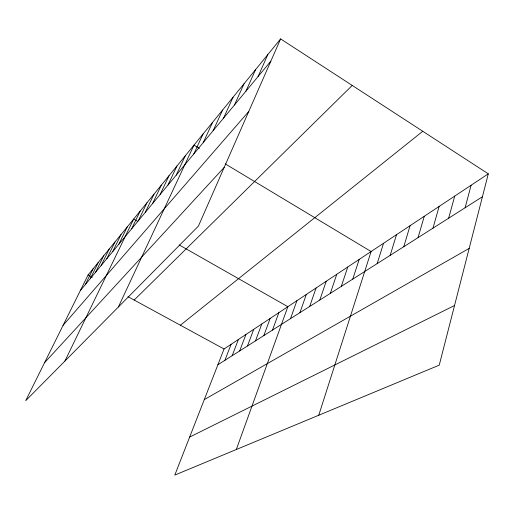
<?xml version="1.0" encoding="UTF-8"?>
<svg xmlns="http://www.w3.org/2000/svg" width="514" height="514" viewBox="0 0 514 514"><rect width="100%" height="100%" fill="white"/><g stroke="black" fill="none" stroke-linecap="round" stroke-linejoin="round"><path stroke-width="0.77" d="M488.3 173.841L439.245 365.152L174.805 475.084L224.046 348.993L488.3 173.841L280.618 38.916L88.08 274.958L25.7 400.702L198.404 226.109L280.618 38.916M465.106 207.759L471.1 185.246M448.645 218.212L454.736 196.091M432.974 228.165L439.142 206.422M418.036 237.648L424.275 216.278M403.786 246.701L410.076 225.691M390.177 255.342L396.506 234.686M377.16 263.611L383.528 243.289M318.764 415.235L371.095 251.526L225.216 163.87M352.771 279.102L359.183 259.422M341.328 286.369L347.747 267.004M330.348 293.34L336.773 274.277M319.804 300.035L326.223 281.267M309.666 306.472L316.084 287.988M299.913 312.666L306.318 294.464M290.519 318.629L296.919 300.69M236.324 449.506L287.853 306.697L179.225 244.96M272.497 330.078L278.858 312.666M263.843 335.571L270.178 318.417M255.503 340.872L261.812 323.961M247.452 345.986L253.736 329.313M239.678 350.921L245.93 334.486M232.167 355.688L238.393 339.484M224.907 360.301L231.101 344.316M258.067 76.56L267.781 54.657M245.949 91.145L255.606 69.583M234.455 104.991L244.047 83.756M223.539 118.143L233.054 97.23M213.149 130.652L222.588 110.06M203.255 142.571L212.61 122.293M193.817 153.93L203.088 133.961M118.361 307.025L193.996 145.109L199.451 148.385M176.199 175.152L185.303 155.774M167.962 185.066L176.977 165.977M160.079 194.562L169.003 175.749M152.523 203.666L161.357 185.124M138.311 220.776L146.965 202.767M145.269 212.398L154.02 194.125M131.623 228.833L140.193 211.074M64.912 361.059L133.672 219.067L137.752 221.386M118.818 244.253L127.209 226.989M112.688 251.635L120.989 234.615M101.104 265.584L109.225 249.039M106.79 258.741L114.995 241.959M95.623 272.189L103.655 255.863M85.234 284.698L93.098 268.809M90.335 278.556L98.283 262.448M80.306 290.635L270.846 61.166M63.087 325.336L248.75 111.474M44.545 362.717L224.194 167.384M134.173 300.054L352.225 85.44M180.382 325.214L422.771 131.269M217.885 364.76L482.421 196.759M204.276 399.609L469.179 248.403M189.64 437.08L454.537 305.509M88.08 274.958L92.308 277.258M127.941 296.662L224.046 348.993"/></g></svg>
